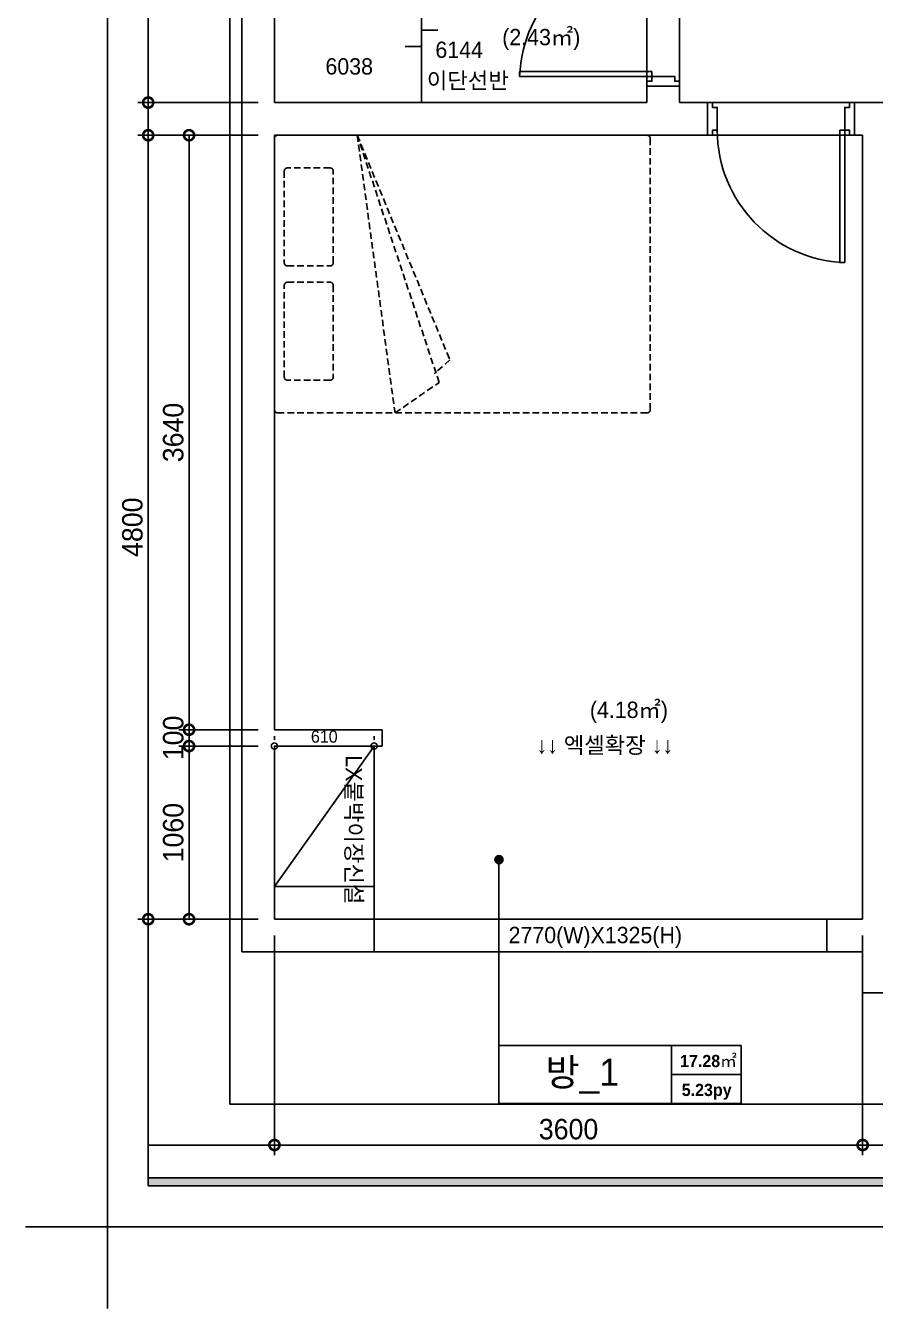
# Model space of a CAD drawing. Header units: inches. Extents: x -55157 to -7160, y -122257 to -52101.
# Drawn here: x -55157 to -49957, y -102094 to -94241 of the extents above; entities that cross this region are included whole.
import ezdxf
from ezdxf.enums import TextEntityAlignment as Align

# ---------------------------------------------------------------- set-up
doc = ezdxf.new("R2010")
doc.units = ezdxf.units.IN
doc.header["$LTSCALE"] = 50
doc.header["$MEASUREMENT"] = 0
doc.linetypes.add('DH-HID2', pattern=[1.2, 0.8, -0.4])
doc.linetypes.add('HID', pattern=[2.5, 1.5, -1])
for name, color, linetype in [('0-ELC TEXT', 7, 'Continuous'), ('03-TEXT', 3, 'Continuous'), ('06-FUR', 6, 'Continuous'), ('07-DIM WAL', 5, 'Continuous'), ('3.기호.계단선', 30, 'Continuous'), ('FORM(YOURNAME)-1', 1, 'Continuous'), ('FORM(YOURNAME)-11', 1, 'Continuous'), ('FU-FURM', 251, 'DH-HID2'), ('도면층2', 2, 'Continuous'), ('도면층4', 4, 'Continuous'), ('도면층5', 5, 'Continuous')]:
    doc.layers.add(name, color=color, linetype=linetype)
doc.styles.add('YOURNAME', font='HY울릉도M.TTF')
doc.styles.add('넥슨고딕', font='NEXONLv1GothicBold.ttf')
doc.styles.add('스타일1', font='HY울릉도M.TTF')
doc.styles.add('코레일둥고', font='Korail_Round_Gothic_Medium.ttf')
doc.dimstyles.new('30', dxfattribs={"dimscale": 30, "dimtxt": 2.5, "dimasz": 2.5, "dimexe": 1.25, "dimexo": 2, "dimtad": 1, "dimdec": 0, "dimtxsty": '스타일1', "dimblk": 'DOTSMALL', "dimcen": 2.5, "dimclrd": 1, "dimclre": 1, "dimclrt": 2, "dimadec": 0, "dimazin": 0, "dimtfac": 1, "dimtix": 1, "dimtmove": 0, "dimatfit": 3, "dimldrblk": 'DOTSMALL', "dimfxl": 1.25, "dimarcsym": 0})
doc.dimstyles.new('50', dxfattribs={"dimscale": 50, "dimtxt": 2.5, "dimasz": 2.5, "dimexe": 1.25, "dimexo": 2, "dimtad": 1, "dimtxsty": '스타일1', "dimblk": 'DOTSMALL', "dimcen": 2.5, "dimclrd": 1, "dimclre": 1, "dimclrt": 2, "dimadec": 0, "dimazin": 0, "dimtfac": 1, "dimtix": 1, "dimtmove": 0, "dimatfit": 3, "dimldrblk": 'DOTSMALL', "dimfxl": 1.25, "dimarcsym": 0})

# ---------------------------------------------------------------- blocks, each defined once
blk = doc.blocks.new('FORM-ELEVATION')
at = {"layer": 'FORM(YOURNAME)-11'}
h = blk.add_hatch(color=256, dxfattribs=at)
h.dxf.hatch_style = 1
h.paths.add_polyline_path([(-10309, 35708), (71691, 35708), (71691, 35508), (-10309, 35508)])
h.paths.add_polyline_path([(-10309, -21492), (71691, -21492), (71691, -21692), (-10309, -21692)])
at = {"layer": 'Defpoints', "color": 158}
blk.add_line((62481, -20692), (-10309, -20692), dxfattribs=at)
for points in [[(-10309, -21692), (71691, -21692), (71691, 35708), (-10309, 35708)], [(-8309, 33708), (61071, 33708), (61071, -19692), (-8309, -19692)]]:
    blk.add_lwpolyline(points, close=True, dxfattribs=at)
at = {"layer": 'Defpoints', "color": 1}
blk.add_lwpolyline([(-11309, -24692), (-11309, -22692), (-13309, -22692)], dxfattribs=at)
at = {"layer": 'FORM(YOURNAME)-11', "color": 250}
blk.add_lwpolyline([(-11309, -22692), (72691, -22692), (72691, 36708), (-11309, 36708)], close=True, dxfattribs=at)
at = {"layer": 'FORM(YOURNAME)-11'}
blk.add_lwpolyline([(-10309, -21492), (71691, -21492), (71691, -21692), (-10309, -21692)], close=True, dxfattribs=at)
at = {"layer": 'FORM(YOURNAME)-11', "color": 3, "style": 'YOURNAME'}
for tag, height, p in [('1', 450, (71041, -1219)), ('2', 450, (71041, -1863)), ('3', 450, (71041, -3150)), ('4', 450, (71041, -5081)), ('5', 515, (71041, -7398)), ('6', 515, (71041, -9650)), ('7', 515, (71041, -11903)), ('8', 515, (71041, -14155)), ('9', 515, (71041, -16408)), ('10', 515, (66791, -18596)), ('11', 515, (71041, -18660)), ('12', 515, (66791, -20848)), ('13', 515, (71041, -20848))]:
    blk.add_attdef(tag, text='', height=height, dxfattribs=at).set_placement(p, align=Align.MIDDLE_RIGHT)
blk = doc.blocks.new('vudauseh')
at = {"layer": '도면층2'}
for p, q in [((-53835, -58645.2), (-53835, -65805.2)), ((-53635, -58845.2), (-53635, -60605.2)), ((-51355, -60605.2), (-51355, -60505.2)), ((-51355, -60505.2), (-51155, -60505.2)), ((-51155, -60605.2), (-51155, -60505.2)), ((-51355, -60605.2), (-53635, -60605.2)), ((-50985, -60605.2), (-51155, -60605.2)), ((-50985, -60805.2), (-50985, -60605.2)), ((-49880, -60605.2), (-50085, -60605.2)), ((-50085, -60805.2), (-50085, -60605.2)), ((-49830, -60605.2), (-50035, -60605.2)), ((-50985, -60805.2), (-53635, -60805.2)), ((-53635, -60805.2), (-53635, -64445.2)), ((-50035, -60805.2), (-50085, -60805.2)), ((-50035, -65605.2), (-50035, -60805.2)), ((-53635, -64445.2), (-52975, -64445.2)), ((-52975, -64445.2), (-52975, -64545.2)), ((-53635, -64545.2), (-53635, -65605.2)), ((-53635, -64545.2), (-52975, -64545.2)), ((-53635, -65605.2), (-53025, -65605.2)), ((-53025, -65605.2), (-53025, -65805.2)), ((-53835, -65805.2), (-53025, -65805.2)), ((-50035, -66055.2), (-50035, -65805.2)), ((-50035, -66055.2), (-49880, -66055.2))]:
    blk.add_line(p, q, dxfattribs=at)
blk.add_lwpolyline([(-50035, -65805.2), (-50255, -65805.2), (-50255, -65605.2), (-50035, -65605.2)], dxfattribs=at)
at = {"layer": '도면층4'}
for p, q in [((-51355, -60505.2), (-51355, -59605.2)), ((-51155, -59605.2), (-51155, -60505.2)), ((-52135, -60445.2), (-52135, -60415.2)), ((-51325, -60445.2), (-52135, -60445.2)), ((-51325, -60415.2), (-52134.4, -60415.2)), ((-51325, -60445.2), (-51325, -60415.2)), ((-51155, -60505.2), (-51355, -60505.2)), ((-51355, -60505.2), (-51155, -60505.2)), ((-50985, -60605.2), (-50085, -60605.2)), ((-50985, -60805.2), (-50985, -60605.2)), ((-50085, -60605.2), (-50085, -60805.2)), ((-50085, -60805.2), (-50085, -60605.2)), ((-50175, -60775.2), (-50175, -61584.7)), ((-50145, -60775.2), (-50175, -60775.2)), ((-50145, -60775.2), (-50145, -61585.2)), ((-50085, -60805.2), (-50985, -60805.2)), ((-50145, -61585.2), (-50175, -61585.2))]:
    blk.add_line(p, q, dxfattribs=at)
for points in [[(-51355, -60505.2), (-51355, -60475.2), (-51325, -60475.2), (-51325, -60445.2), (-51185, -60445.2), (-51185, -60475.2), (-51155, -60475.2), (-51155, -60505.2), (-51355, -60505.2)], [(-50985, -60805.2), (-50955, -60805.2), (-50955, -60775.2), (-50925, -60775.2), (-50925, -60635.2), (-50955, -60635.2), (-50955, -60605.2), (-50985, -60605.2), (-50985, -60805.2)], [(-50085, -60805.2), (-50115, -60805.2), (-50115, -60775.2), (-50145, -60775.2), (-50145, -60635.2), (-50115, -60635.2), (-50115, -60605.2), (-50085, -60605.2), (-50085, -60805.2)]]:
    blk.add_lwpolyline(points, dxfattribs=at)
blk.add_lwpolyline([(-53025, -65805.2), (-50255, -65805.2), (-50255, -65605.2), (-53025, -65605.2)], close=True, dxfattribs=at)
at = {"layer": '도면층5'}
for centre, start, end in [((-51325, -60475.2), 90, 177.87745), ((-50115, -60775.2), 180, 267.87745)]:
    blk.add_arc(centre, 810, start, end, dxfattribs=at)
at = {"layer": '0-ELC TEXT', "style": '코레일둥고'}
blk.add_text('2770(W)X1325(H)', height=100, dxfattribs=at).set_placement((-52202, -65752))
blk = doc.blocks.new('_DOTSMALL')
at = {"color": 0, "linetype": 'ByBlock', "const_width": 0.5}
blk.add_lwpolyline([(-0.0625, 0, 1), (0.0625, 0, 1)], format="xyb", close=True, dxfattribs=at)
blk = doc.blocks.new('*D189')
at = {"layer": '07-DIM WAL', "color": 1, "lineweight": -2, "transparency": 16777216}
for p, q in [((-53735, -92951.4), (-54470, -92951.4)), ((-54407.5, -92951.4), (-54407.5, -94711.4)), ((-53735, -94711.4), (-54470, -94711.4))]:
    blk.add_line(p, q, dxfattribs=at)
at = {"layer": 'Defpoints', "color": 0, "transparency": 16777216}
for p in [(-53635, -92951.4), (-54407.5, -94711.4), (-53635, -94711.4)]:
    blk.add_point(p, dxfattribs=at)
at = {"layer": '07-DIM WAL', "color": 1, "lineweight": -2, "transparency": 16777216, "xscale": 125, "yscale": 125, "zscale": 125}
for p, rotation in [((-54407.5, -92951.4), 90), ((-54407.5, -94711.4), 270)]:
    blk.add_blockref('_DOTSMALL', p, dxfattribs=dict(at, rotation=rotation))
at = {"layer": '07-DIM WAL', "color": 2, "transparency": 16777216, "insert": (-54503.8, -93831.4), "char_height": 125, "attachment_point": 5, "rotation": 90, "style": '스타일1'}
blk.add_mtext('1760', dxfattribs=at)
blk = doc.blocks.new('*D190')
at = {"layer": '07-DIM WAL', "color": 1, "lineweight": -2, "transparency": 16777216}
for p, q in [((-53735, -94911.4), (-54470, -94911.4)), ((-54407.5, -94911.4), (-54407.5, -99711.4)), ((-53735, -99711.4), (-54470, -99711.4))]:
    blk.add_line(p, q, dxfattribs=at)
at = {"layer": 'Defpoints', "color": 0, "transparency": 16777216}
for p in [(-53635, -94911.4), (-54407.5, -99711.4), (-53635, -99711.4)]:
    blk.add_point(p, dxfattribs=at)
at = {"layer": '07-DIM WAL', "color": 1, "lineweight": -2, "transparency": 16777216, "xscale": 125, "yscale": 125, "zscale": 125}
for p, rotation in [((-54407.5, -94911.4), 90), ((-54407.5, -99711.4), 270)]:
    blk.add_blockref('_DOTSMALL', p, dxfattribs=dict(at, rotation=rotation))
at = {"layer": '07-DIM WAL', "color": 2, "transparency": 16777216, "insert": (-54503.8, -97311.4), "char_height": 125, "attachment_point": 5, "rotation": 90, "style": '스타일1'}
blk.add_mtext('4800', dxfattribs=at)
blk = doc.blocks.new('*D191')
at = {"layer": '07-DIM WAL', "color": 1, "lineweight": -2, "transparency": 16777216}
for p, q in [((-53735, -98651.4), (-54220, -98651.4)), ((-54157.5, -99711.4), (-54157.5, -98651.4)), ((-53735, -99711.4), (-54220, -99711.4))]:
    blk.add_line(p, q, dxfattribs=at)
at = {"layer": 'Defpoints', "color": 0, "transparency": 16777216}
for p in [(-54157.5, -98651.4), (-53635, -98651.4), (-53635, -99711.4)]:
    blk.add_point(p, dxfattribs=at)
at = {"layer": '07-DIM WAL', "color": 1, "lineweight": -2, "transparency": 16777216, "xscale": 125, "yscale": 125, "zscale": 125}
for p, rotation in [((-54157.5, -98651.4), 90), ((-54157.5, -99711.4), 270)]:
    blk.add_blockref('_DOTSMALL', p, dxfattribs=dict(at, rotation=rotation))
at = {"layer": '07-DIM WAL', "color": 2, "transparency": 16777216, "insert": (-54253.8, -99181.4), "char_height": 125, "attachment_point": 5, "rotation": 90, "style": '스타일1'}
blk.add_mtext('1060', dxfattribs=at)
blk = doc.blocks.new('*D192')
at = {"layer": '07-DIM WAL', "color": 1, "lineweight": -2, "transparency": 16777216}
for p, q in [((-54157.5, -98776.4), (-54157.5, -98426.4)), ((-53735, -98551.4), (-54220, -98551.4)), ((-53735, -98651.4), (-54220, -98651.4))]:
    blk.add_line(p, q, dxfattribs=at)
at = {"layer": 'Defpoints', "color": 0, "transparency": 16777216}
for p in [(-54157.5, -98551.4), (-53635, -98551.4), (-53635, -98651.4)]:
    blk.add_point(p, dxfattribs=at)
at = {"layer": '07-DIM WAL', "color": 1, "lineweight": -2, "transparency": 16777216, "xscale": 125, "yscale": 125, "zscale": 125}
for p, rotation in [((-54157.5, -98551.4), 270), ((-54157.5, -98651.4), 90)]:
    blk.add_blockref('_DOTSMALL', p, dxfattribs=dict(at, rotation=rotation))
at = {"layer": '07-DIM WAL', "color": 2, "transparency": 16777216, "insert": (-54253.7, -98601.4), "char_height": 125, "attachment_point": 5, "rotation": 90, "style": '스타일1'}
blk.add_mtext('100', dxfattribs=at)
blk = doc.blocks.new('*D193')
at = {"layer": '07-DIM WAL', "color": 1, "lineweight": -2, "transparency": 16777216}
for p, q in [((-53735, -94911.4), (-54220, -94911.4)), ((-54157.5, -98551.4), (-54157.5, -94911.4)), ((-53735, -98551.4), (-54220, -98551.4))]:
    blk.add_line(p, q, dxfattribs=at)
at = {"layer": 'Defpoints', "color": 0, "transparency": 16777216}
for p in [(-54157.5, -94911.4), (-53635, -94911.4), (-53635, -98551.4)]:
    blk.add_point(p, dxfattribs=at)
at = {"layer": '07-DIM WAL', "color": 1, "lineweight": -2, "transparency": 16777216, "xscale": 125, "yscale": 125, "zscale": 125}
for p, rotation in [((-54157.5, -94911.4), 90), ((-54157.5, -98551.4), 270)]:
    blk.add_blockref('_DOTSMALL', p, dxfattribs=dict(at, rotation=rotation))
at = {"layer": '07-DIM WAL', "color": 2, "transparency": 16777216, "insert": (-54253.8, -96731.4), "char_height": 125, "attachment_point": 5, "rotation": 90, "style": '스타일1'}
blk.add_mtext('3640', dxfattribs=at)
blk = doc.blocks.new('*D202')
at = {"layer": '07-DIM WAL', "color": 1, "lineweight": -2, "transparency": 16777216}
for p, q in [((-53635, -99811.4), (-53635, -101156.4)), ((-50035, -99811.4), (-50035, -101156.4)), ((-53635, -101093.9), (-50035, -101093.9))]:
    blk.add_line(p, q, dxfattribs=at)
at = {"layer": 'Defpoints', "color": 0, "transparency": 16777216}
for p in [(-53635, -99711.4), (-50035, -99711.4), (-50035, -101093.9)]:
    blk.add_point(p, dxfattribs=at)
at = {"layer": '07-DIM WAL', "color": 1, "lineweight": -2, "transparency": 16777216, "xscale": 125, "yscale": 125, "zscale": 125, "rotation": 180}
blk.add_blockref('_DOTSMALL', (-53635, -101093.9), dxfattribs=at)
at = {"layer": '07-DIM WAL', "color": 1, "lineweight": -2, "transparency": 16777216, "xscale": 125, "yscale": 125, "zscale": 125}
blk.add_blockref('_DOTSMALL', (-50035, -101093.9), dxfattribs=at)
at = {"layer": '07-DIM WAL', "color": 2, "transparency": 16777216, "insert": (-51835, -100997.6), "char_height": 125, "attachment_point": 5, "style": '스타일1'}
blk.add_mtext('3600', dxfattribs=at)
blk = doc.blocks.new('*D217')
at = {"layer": '07-DIM WAL', "color": 1, "lineweight": -2, "transparency": 16777216}
for p, q in [((-53635, -98591.4), (-53635, -98613.9)), ((-53025, -98591.4), (-53025, -98613.9)), ((-53635, -98651.4), (-53025, -98651.4))]:
    blk.add_line(p, q, dxfattribs=at)
at = {"layer": 'Defpoints', "color": 0, "transparency": 16777216}
for p in [(-53635, -98651.4), (-53025, -98651.4), (-53025, -98651.4)]:
    blk.add_point(p, dxfattribs=at)
at = {"layer": '07-DIM WAL', "color": 1, "lineweight": -2, "transparency": 16777216, "xscale": 75, "yscale": 75, "zscale": 75, "rotation": 180}
blk.add_blockref('_DOTSMALL', (-53635, -98651.4), dxfattribs=at)
at = {"layer": '07-DIM WAL', "color": 1, "lineweight": -2, "transparency": 16777216, "xscale": 75, "yscale": 75, "zscale": 75}
blk.add_blockref('_DOTSMALL', (-53025, -98651.4), dxfattribs=at)
at = {"layer": '07-DIM WAL', "color": 2, "transparency": 16777216, "insert": (-53330, -98593.7), "char_height": 75, "attachment_point": 5, "style": '스타일1'}
blk.add_mtext('610', dxfattribs=at)
blk = doc.blocks.new('F-701-3')
at = {"layer": 'FU-FURM'}
for p, q in [((-850, -506.5), (526, -1074)), ((664, -1008), (-850, -506.5)), ((-850, -506.5), (850, -738)), ((850, -738), (664, -1008)), ((526, -1074), (610, -978))]:
    blk.add_line(p, q, dxfattribs=at)
for points in [[(-830, -2300), (830, -2300, 0.414214), (850, -2280), (850, -20, 0.414214), (830, 0), (-830, 0, 0.414214), (-850, -20), (-850, -2280, 0.414214)], [(-70, -360), (-630, -360, -0.414214), (-650, -340), (-650, -80, -0.414214), (-630, -60), (-70, -60, -0.414214), (-50, -80), (-50, -340, -0.414214)], [(70, -360), (630, -360, 0.414214), (650, -340), (650, -80, 0.414214), (630, -60), (70, -60, 0.414214), (50, -80), (50, -340, 0.414214)]]:
    blk.add_lwpolyline(points, format="xyb", close=True, dxfattribs=at)

msp = doc.modelspace()

# ---------------------------------------------------------------- hatches: boundary and pattern name
at = {"layer": '0-ELC TEXT'}
h = msp.add_hatch(color=256, dxfattribs=at)
h.dxf.hatch_style = 1
edge = h.paths.add_edge_path()
edge.add_arc((-52261.206, -99346.492), 25, -90, 270, ccw=False)
h = msp.add_hatch(color=256, dxfattribs=at)
h.dxf.hatch_style = 1
edge = h.paths.add_edge_path()
edge.add_arc((-52261.206, -99346.492), 25, -90, 270, ccw=False)

# ---------------------------------------------------------------- linework, layer by layer
msp.add_line((-52734.967, -93651.45), (-52734.967, -94711.45))
msp.add_lwpolyline([(-52834.967, -94367.184), (-52734.967, -94367.184), (-52734.967, -94267.184), (-52634.967, -94267.184)])
for p, q in [((-52261.206, -100485.191), (-52261.206, -99346.492)), ((-51204.002, -100838.95), (-51204.002, -100485.191)), ((-51204.002, -100662.07), (-50779.31, -100662.07))]:
    msp.add_line(p, q, dxfattribs=at)
msp.add_lwpolyline([(-52261.206, -100485.191), (-50779.31, -100485.191), (-50779.31, -100838.95), (-52261.206, -100838.95)], close=True, dxfattribs=at)
msp.add_circle((-52261.206, -99346.492), 25, dxfattribs=at)
msp.add_circle((-52261.206, -99346.492), 25, dxfattribs=at)
at = {"layer": '06-FUR'}
msp.add_line((-53024.967, -98651.45), (-53634.967, -99511.45), dxfattribs=at)
msp.add_lwpolyline([(-53634.967, -99711.45), (-53024.967, -99711.45), (-53024.967, -98651.45), (-53634.967, -98651.45)], close=True, dxfattribs=at)
msp.add_lwpolyline([(-53024.967, -99511.45), (-53634.967, -99511.45)], dxfattribs=at)

# ---------------------------------------------------------------- block references
msp.add_blockref('vudauseh', (0, -34106.209))
at = {"layer": 'FORM(YOURNAME)-1', "xscale": 0.2500000000000001, "yscale": 0.2500000000000001, "zscale": 0.2500000000000001}
msp.add_blockref('FORM-ELEVATION', (-51830.324, -95920.999), dxfattribs=at)
at = {"layer": 'FU-FURM', "xscale": -1, "rotation": 89.99999999999999}
msp.add_blockref('F-701-3', (-53634.967, -95761.45), dxfattribs=at)

# ---------------------------------------------------------------- texts
at = {"layer": '0-ELC TEXT', "style": '코레일둥고'}
msp.add_text('이단선반', height=100, dxfattribs=at).set_placement((-52702.638, -94626.639))
msp.add_text('LX붙박이장신설', height=100, rotation=270, dxfattribs=at).set_placement((-53198.506, -98707.842))
at = {"layer": '03-TEXT'}
for s, height, style, p in [('방_1', 166.6667, '코레일둥고', (-51751.073, -100731.491)), ('17.28㎡', 75, '넥슨고딕', (-50978.738, -100616.985)), ('5.23py', 75, '넥슨고딕', (-50989.688, -100793.864))]:
    msp.add_text(s, height=height, dxfattribs=dict(at, style=style)).set_placement(p, align=Align.CENTER)
at = {"layer": '3.기호.계단선', "style": '코레일둥고'}
for s, p in [('(2.43㎡)', (-52241.012, -94360.419)), ('(4.18㎡)', (-51704.54, -98479.401)), ('↓↓ 엑셀확장 ↓↓', (-52031.621, -98695.622))]:
    msp.add_text(s, height=100, dxfattribs=at).set_placement(p)
at = {"layer": '3.기호.계단선', "color": 140, "linetype": 'HID', "style": '코레일둥고'}
for s, p in [('6144', (-52650.136, -94438.247)), ('6038', (-53322.854, -94539.978))]:
    msp.add_text(s, height=100, dxfattribs=at).set_placement(p)

# ---------------------------------------------------------------- dimensions: what is measured, and where the dimension line sits
at = {"layer": '07-DIM WAL'}
for base, p1, p2, picture, middle in [((-54407.467, -94711.45), (-53634.967, -92951.45), (-53634.967, -94711.45), '*D189', (-54503.797, -93831.45)), ((-54407.467, -99711.45), (-53634.967, -94911.45), (-53634.967, -99711.45), '*D190', (-54503.797, -97311.45)), ((-54157.467, -94911.45), (-53634.967, -98551.45), (-53634.967, -94911.45), '*D193', (-54253.797, -96731.45)), ((-54157.467, -98551.45), (-53634.967, -98651.45), (-53634.967, -98551.45), '*D192', (-54253.714, -98601.45)), ((-54157.467, -98651.45), (-53634.967, -99711.45), (-53634.967, -98651.45), '*D191', (-54253.797, -99181.45))]:
    dim = msp.add_linear_dim(base=base, p1=p1, p2=p2, angle=90, dimstyle='50', dxfattribs=at)
    dim.commit()
    dim.dimension.update_dxf_attribs({"geometry": picture, "text_midpoint": middle})
dim = msp.add_aligned_dim(p1=(-53634.967, -98651.45), p2=(-53024.967, -98651.45), distance=0, dimstyle='30', dxfattribs=at)
dim.commit()
dim.dimension.update_dxf_attribs({"geometry": '*D217', "text_midpoint": (-53329.967, -98593.652)})
dim = msp.add_linear_dim(base=(-50034.967, -101093.95), p1=(-53634.967, -99711.45), p2=(-50034.967, -99711.45), dimstyle='50', dxfattribs=at)
dim.commit()
dim.dimension.update_dxf_attribs({"geometry": '*D202', "text_midpoint": (-51834.967, -100997.62)})

doc.saveas('drawing.dxf')
